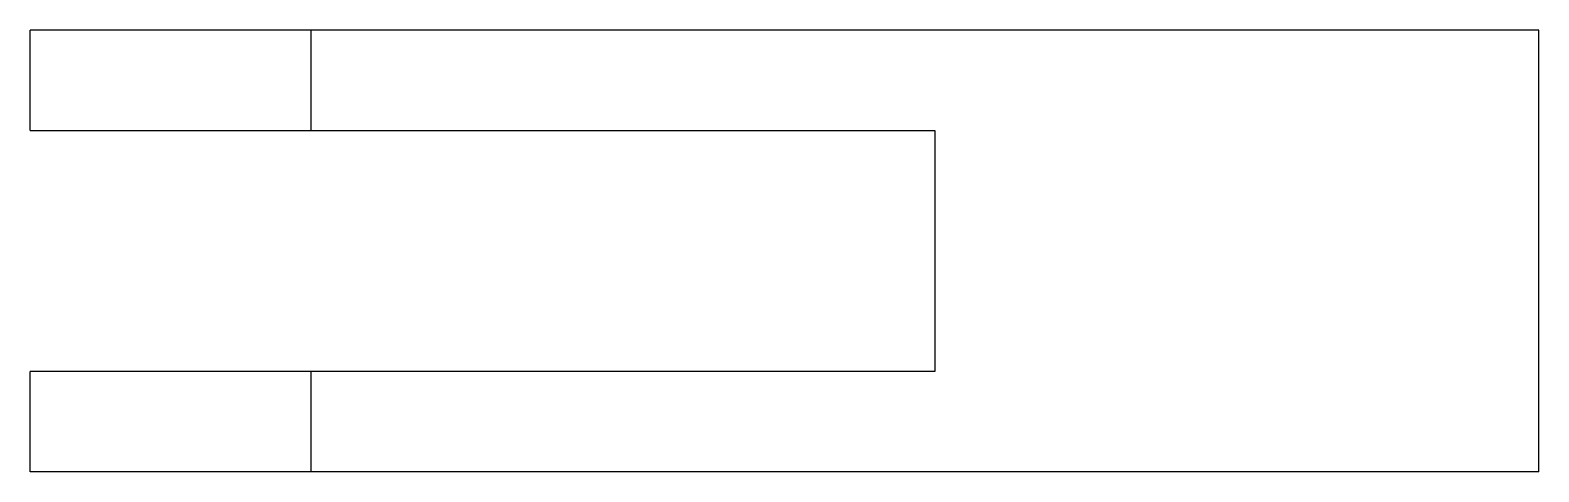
# Model space of a CAD drawing. Header units: metres. Extents: x -25.1 to 50.1, y -22 to 0.
import ezdxf

# ---------------------------------------------------------------- set-up
doc = ezdxf.new("R2010")
doc.units = ezdxf.units.M

msp = doc.modelspace()

# ---------------------------------------------------------------- linework, layer by layer
for points in [[(-25.1, -5), (-25.1, -4.9), (-25.1, -4.8), (-25.1, -4.7), (-25.1, -4.6), (-25.1, -4.5), (-25.1, -4.4), (-25.1, -4.3), (-25.1, -4.2), (-25.1, -4.1), (-25.1, -4), (-25.1, -3.9), (-25.1, -3.8), (-25.1, -3.7), (-25.1, -3.6), (-25.1, -3.5), (-25.1, -3.4), (-25.1, -3.3), (-25.1, -3.2), (-25.1, -3.1), (-25.1, -3), (-25.1, -2.9), (-25.1, -2.8), (-25.1, -2.7), (-25.1, -2.6), (-25.1, -2.5), (-25.1, -2.4), (-25.1, -2.3), (-25.1, -2.2), (-25.1, -2.1), (-25.1, -2), (-25.1, -1.9), (-25.1, -1.8), (-25.1, -1.7), (-25.1, -1.6), (-25.1, -1.5), (-25.1, -1.4), (-25.1, -1.3), (-25.1, -1.2), (-25.1, -1.1), (-25.1, -1), (-25.1, -0.9), (-25.1, -0.8), (-25.1, -0.7), (-25.1, -0.6), (-25.1, -0.5), (-25.1, -0.4), (-25.1, -0.3), (-25.1, -0.2), (-25.1, -0.1), (-25.1, 0)], [(-11.1, 0), (-11.149, 0), (-11.198, 0), (-11.247, 0), (-11.338, 0), (-11.483, 0), (-11.628, 0), (-11.773, 0), (-11.993, 0), (-12.227, 0), (-12.46, 0), (-12.716, 0), (-13.026, 0), (-13.337, 0), (-13.647, 0), (-14.001, 0), (-14.373, 0), (-14.744, 0), (-15.122, 0), (-15.536, 0), (-15.951, 0), (-16.365, 0), (-16.792, 0), (-17.228, 0), (-17.664, 0), (-18.1, 0), (-18.536, 0), (-18.972, 0), (-19.408, 0), (-19.835, 0), (-20.249, 0), (-20.664, 0), (-21.078, 0), (-21.456, 0), (-21.827, 0), (-22.199, 0), (-22.553, 0), (-22.863, 0), (-23.174, 0), (-23.484, 0), (-23.74, 0), (-23.973, 0), (-24.207, 0), (-24.427, 0), (-24.572, 0), (-24.717, 0), (-24.862, 0), (-24.953, 0), (-25.002, 0), (-25.051, 0), (-25.1, 0)], [(-11.1, -5), (-11.1, -4.9), (-11.1, -4.8), (-11.1, -4.7), (-11.1, -4.6), (-11.1, -4.5), (-11.1, -4.4), (-11.1, -4.3), (-11.1, -4.2), (-11.1, -4.1), (-11.1, -4), (-11.1, -3.9), (-11.1, -3.8), (-11.1, -3.7), (-11.1, -3.6), (-11.1, -3.5), (-11.1, -3.4), (-11.1, -3.3), (-11.1, -3.2), (-11.1, -3.1), (-11.1, -3), (-11.1, -2.9), (-11.1, -2.8), (-11.1, -2.7), (-11.1, -2.6), (-11.1, -2.5), (-11.1, -2.4), (-11.1, -2.3), (-11.1, -2.2), (-11.1, -2.1), (-11.1, -2), (-11.1, -1.9), (-11.1, -1.8), (-11.1, -1.7), (-11.1, -1.6), (-11.1, -1.5), (-11.1, -1.4), (-11.1, -1.3), (-11.1, -1.2), (-11.1, -1.1), (-11.1, -1), (-11.1, -0.9), (-11.1, -0.8), (-11.1, -0.7), (-11.1, -0.6), (-11.1, -0.5), (-11.1, -0.4), (-11.1, -0.3), (-11.1, -0.2), (-11.1, -0.1), (-11.1, 0)], [(50.1, 0), (48.876, 0), (47.652, 0), (46.428, 0), (45.204, 0), (43.98, 0), (42.756, 0), (41.532, 0), (40.308, 0), (39.084, 0), (37.86, 0), (36.636, 0), (35.412, 0), (34.188, 0), (32.964, 0), (31.74, 0), (30.516, 0), (29.292, 0), (28.068, 0), (26.844, 0), (25.62, 0), (24.396, 0), (23.172, 0), (21.948, 0), (20.724, 0), (19.5, 0), (18.276, 0), (17.052, 0), (15.828, 0), (14.604, 0), (13.38, 0), (12.156, 0), (10.932, 0), (9.708, 0), (8.484, 0), (7.26, 0), (6.036, 0), (4.812, 0), (3.588, 0), (2.364, 0), (1.14, 0), (-0.084, 0), (-1.308, 0), (-2.532, 0), (-3.756, 0), (-4.98, 0), (-6.204, 0), (-7.428, 0), (-8.652, 0), (-9.876, 0), (-11.1, 0)], [(50.1, -22), (50.1, -21.56), (50.1, -21.12), (50.1, -20.68), (50.1, -20.24), (50.1, -19.8), (50.1, -19.36), (50.1, -18.92), (50.1, -18.48), (50.1, -18.04), (50.1, -17.6), (50.1, -17.16), (50.1, -16.72), (50.1, -16.28), (50.1, -15.84), (50.1, -15.4), (50.1, -14.96), (50.1, -14.52), (50.1, -14.08), (50.1, -13.64), (50.1, -13.2), (50.1, -12.76), (50.1, -12.32), (50.1, -11.88), (50.1, -11.44), (50.1, -11), (50.1, -10.56), (50.1, -10.12), (50.1, -9.68), (50.1, -9.24), (50.1, -8.8), (50.1, -8.36), (50.1, -7.92), (50.1, -7.48), (50.1, -7.04), (50.1, -6.6), (50.1, -6.16), (50.1, -5.72), (50.1, -5.28), (50.1, -4.84), (50.1, -4.4), (50.1, -3.96), (50.1, -3.52), (50.1, -3.08), (50.1, -2.64), (50.1, -2.2), (50.1, -1.76), (50.1, -1.32), (50.1, -0.88), (50.1, -0.44), (50.1, 0)], [(-25.1, -5), (-25.051, -5), (-25.002, -5), (-24.953, -5), (-24.862, -5), (-24.717, -5), (-24.572, -5), (-24.427, -5), (-24.207, -5), (-23.973, -5), (-23.74, -5), (-23.484, -5), (-23.174, -5), (-22.863, -5), (-22.553, -5), (-22.199, -5), (-21.827, -5), (-21.456, -5), (-21.078, -5), (-20.664, -5), (-20.249, -5), (-19.835, -5), (-19.408, -5), (-18.972, -5), (-18.536, -5), (-18.1, -5), (-17.664, -5), (-17.228, -5), (-16.792, -5), (-16.365, -5), (-15.951, -5), (-15.536, -5), (-15.122, -5), (-14.744, -5), (-14.373, -5), (-14.001, -5), (-13.647, -5), (-13.337, -5), (-13.026, -5), (-12.716, -5), (-12.46, -5), (-12.227, -5), (-11.993, -5), (-11.773, -5), (-11.628, -5), (-11.483, -5), (-11.338, -5), (-11.247, -5), (-11.198, -5), (-11.149, -5), (-11.1, -5)], [(-11.1, -5), (-10.478, -5), (-9.856, -5), (-9.234, -5), (-8.612, -5), (-7.99, -5), (-7.368, -5), (-6.746, -5), (-6.124, -5), (-5.502, -5), (-4.88, -5), (-4.258, -5), (-3.636, -5), (-3.014, -5), (-2.392, -5), (-1.77, -5), (-1.148, -5), (-0.526, -5), (0.096, -5), (0.718, -5), (1.34, -5), (1.962, -5), (2.584, -5), (3.206, -5), (3.828, -5), (4.45, -5), (5.072, -5), (5.694, -5), (6.316, -5), (6.938, -5), (7.56, -5), (8.182, -5), (8.804, -5), (9.426, -5), (10.048, -5), (10.67, -5), (11.292, -5), (11.914, -5), (12.536, -5), (13.158, -5), (13.78, -5), (14.402, -5), (15.024, -5), (15.646, -5), (16.268, -5), (16.89, -5), (17.512, -5), (18.134, -5), (18.756, -5), (19.378, -5), (20, -5)], [(20, -5), (20, -5.24), (20, -5.48), (20, -5.72), (20, -5.96), (20, -6.2), (20, -6.44), (20, -6.68), (20, -6.92), (20, -7.16), (20, -7.4), (20, -7.64), (20, -7.88), (20, -8.12), (20, -8.36), (20, -8.6), (20, -8.84), (20, -9.08), (20, -9.32), (20, -9.56), (20, -9.8), (20, -10.04), (20, -10.28), (20, -10.52), (20, -10.76), (20, -11), (20, -11.24), (20, -11.48), (20, -11.72), (20, -11.96), (20, -12.2), (20, -12.44), (20, -12.68), (20, -12.92), (20, -13.16), (20, -13.4), (20, -13.64), (20, -13.88), (20, -14.12), (20, -14.36), (20, -14.6), (20, -14.84), (20, -15.08), (20, -15.32), (20, -15.56), (20, -15.8), (20, -16.04), (20, -16.28), (20, -16.52), (20, -16.76), (20, -17)], [(-11.1, -17), (-11.149, -17), (-11.198, -17), (-11.247, -17), (-11.338, -17), (-11.483, -17), (-11.628, -17), (-11.773, -17), (-11.993, -17), (-12.227, -17), (-12.46, -17), (-12.716, -17), (-13.026, -17), (-13.337, -17), (-13.647, -17), (-14.001, -17), (-14.373, -17), (-14.744, -17), (-15.122, -17), (-15.536, -17), (-15.951, -17), (-16.365, -17), (-16.792, -17), (-17.228, -17), (-17.664, -17), (-18.1, -17), (-18.536, -17), (-18.972, -17), (-19.408, -17), (-19.835, -17), (-20.249, -17), (-20.664, -17), (-21.078, -17), (-21.456, -17), (-21.827, -17), (-22.199, -17), (-22.553, -17), (-22.863, -17), (-23.174, -17), (-23.484, -17), (-23.74, -17), (-23.973, -17), (-24.207, -17), (-24.427, -17), (-24.572, -17), (-24.717, -17), (-24.862, -17), (-24.953, -17), (-25.002, -17), (-25.051, -17), (-25.1, -17)], [(-25.1, -22), (-25.1, -21.9), (-25.1, -21.8), (-25.1, -21.7), (-25.1, -21.6), (-25.1, -21.5), (-25.1, -21.4), (-25.1, -21.3), (-25.1, -21.2), (-25.1, -21.1), (-25.1, -21), (-25.1, -20.9), (-25.1, -20.8), (-25.1, -20.7), (-25.1, -20.6), (-25.1, -20.5), (-25.1, -20.4), (-25.1, -20.3), (-25.1, -20.2), (-25.1, -20.1), (-25.1, -20), (-25.1, -19.9), (-25.1, -19.8), (-25.1, -19.7), (-25.1, -19.6), (-25.1, -19.5), (-25.1, -19.4), (-25.1, -19.3), (-25.1, -19.2), (-25.1, -19.1), (-25.1, -19), (-25.1, -18.9), (-25.1, -18.8), (-25.1, -18.7), (-25.1, -18.6), (-25.1, -18.5), (-25.1, -18.4), (-25.1, -18.3), (-25.1, -18.2), (-25.1, -18.1), (-25.1, -18), (-25.1, -17.9), (-25.1, -17.8), (-25.1, -17.7), (-25.1, -17.6), (-25.1, -17.5), (-25.1, -17.4), (-25.1, -17.3), (-25.1, -17.2), (-25.1, -17.1), (-25.1, -17)], [(20, -17), (19.378, -17), (18.756, -17), (18.134, -17), (17.512, -17), (16.89, -17), (16.268, -17), (15.646, -17), (15.024, -17), (14.402, -17), (13.78, -17), (13.158, -17), (12.536, -17), (11.914, -17), (11.292, -17), (10.67, -17), (10.048, -17), (9.426, -17), (8.804, -17), (8.182, -17), (7.56, -17), (6.938, -17), (6.316, -17), (5.694, -17), (5.072, -17), (4.45, -17), (3.828, -17), (3.206, -17), (2.584, -17), (1.962, -17), (1.34, -17), (0.718, -17), (0.096, -17), (-0.526, -17), (-1.148, -17), (-1.77, -17), (-2.392, -17), (-3.014, -17), (-3.636, -17), (-4.258, -17), (-4.88, -17), (-5.502, -17), (-6.124, -17), (-6.746, -17), (-7.368, -17), (-7.99, -17), (-8.612, -17), (-9.234, -17), (-9.856, -17), (-10.478, -17), (-11.1, -17)], [(-11.1, -22), (-11.1, -21.9), (-11.1, -21.8), (-11.1, -21.7), (-11.1, -21.6), (-11.1, -21.5), (-11.1, -21.4), (-11.1, -21.3), (-11.1, -21.2), (-11.1, -21.1), (-11.1, -21), (-11.1, -20.9), (-11.1, -20.8), (-11.1, -20.7), (-11.1, -20.6), (-11.1, -20.5), (-11.1, -20.4), (-11.1, -20.3), (-11.1, -20.2), (-11.1, -20.1), (-11.1, -20), (-11.1, -19.9), (-11.1, -19.8), (-11.1, -19.7), (-11.1, -19.6), (-11.1, -19.5), (-11.1, -19.4), (-11.1, -19.3), (-11.1, -19.2), (-11.1, -19.1), (-11.1, -19), (-11.1, -18.9), (-11.1, -18.8), (-11.1, -18.7), (-11.1, -18.6), (-11.1, -18.5), (-11.1, -18.4), (-11.1, -18.3), (-11.1, -18.2), (-11.1, -18.1), (-11.1, -18), (-11.1, -17.9), (-11.1, -17.8), (-11.1, -17.7), (-11.1, -17.6), (-11.1, -17.5), (-11.1, -17.4), (-11.1, -17.3), (-11.1, -17.2), (-11.1, -17.1), (-11.1, -17)], [(-11.1, -22), (-11.149, -22), (-11.198, -22), (-11.247, -22), (-11.338, -22), (-11.483, -22), (-11.628, -22), (-11.773, -22), (-11.993, -22), (-12.227, -22), (-12.46, -22), (-12.716, -22), (-13.026, -22), (-13.337, -22), (-13.647, -22), (-14.001, -22), (-14.373, -22), (-14.744, -22), (-15.122, -22), (-15.536, -22), (-15.951, -22), (-16.365, -22), (-16.792, -22), (-17.228, -22), (-17.664, -22), (-18.1, -22), (-18.536, -22), (-18.972, -22), (-19.408, -22), (-19.835, -22), (-20.249, -22), (-20.664, -22), (-21.078, -22), (-21.456, -22), (-21.827, -22), (-22.199, -22), (-22.553, -22), (-22.863, -22), (-23.174, -22), (-23.484, -22), (-23.74, -22), (-23.973, -22), (-24.207, -22), (-24.427, -22), (-24.572, -22), (-24.717, -22), (-24.862, -22), (-24.953, -22), (-25.002, -22), (-25.051, -22), (-25.1, -22)], [(50.1, -22), (48.876, -22), (47.652, -22), (46.428, -22), (45.204, -22), (43.98, -22), (42.756, -22), (41.532, -22), (40.308, -22), (39.084, -22), (37.86, -22), (36.636, -22), (35.412, -22), (34.188, -22), (32.964, -22), (31.74, -22), (30.516, -22), (29.292, -22), (28.068, -22), (26.844, -22), (25.62, -22), (24.396, -22), (23.172, -22), (21.948, -22), (20.724, -22), (19.5, -22), (18.276, -22), (17.052, -22), (15.828, -22), (14.604, -22), (13.38, -22), (12.156, -22), (10.932, -22), (9.708, -22), (8.484, -22), (7.26, -22), (6.036, -22), (4.812, -22), (3.588, -22), (2.364, -22), (1.14, -22), (-0.084, -22), (-1.308, -22), (-2.532, -22), (-3.756, -22), (-4.98, -22), (-6.204, -22), (-7.428, -22), (-8.652, -22), (-9.876, -22), (-11.1, -22)]]:
    msp.add_lwpolyline(points)

doc.saveas('drawing.dxf')
